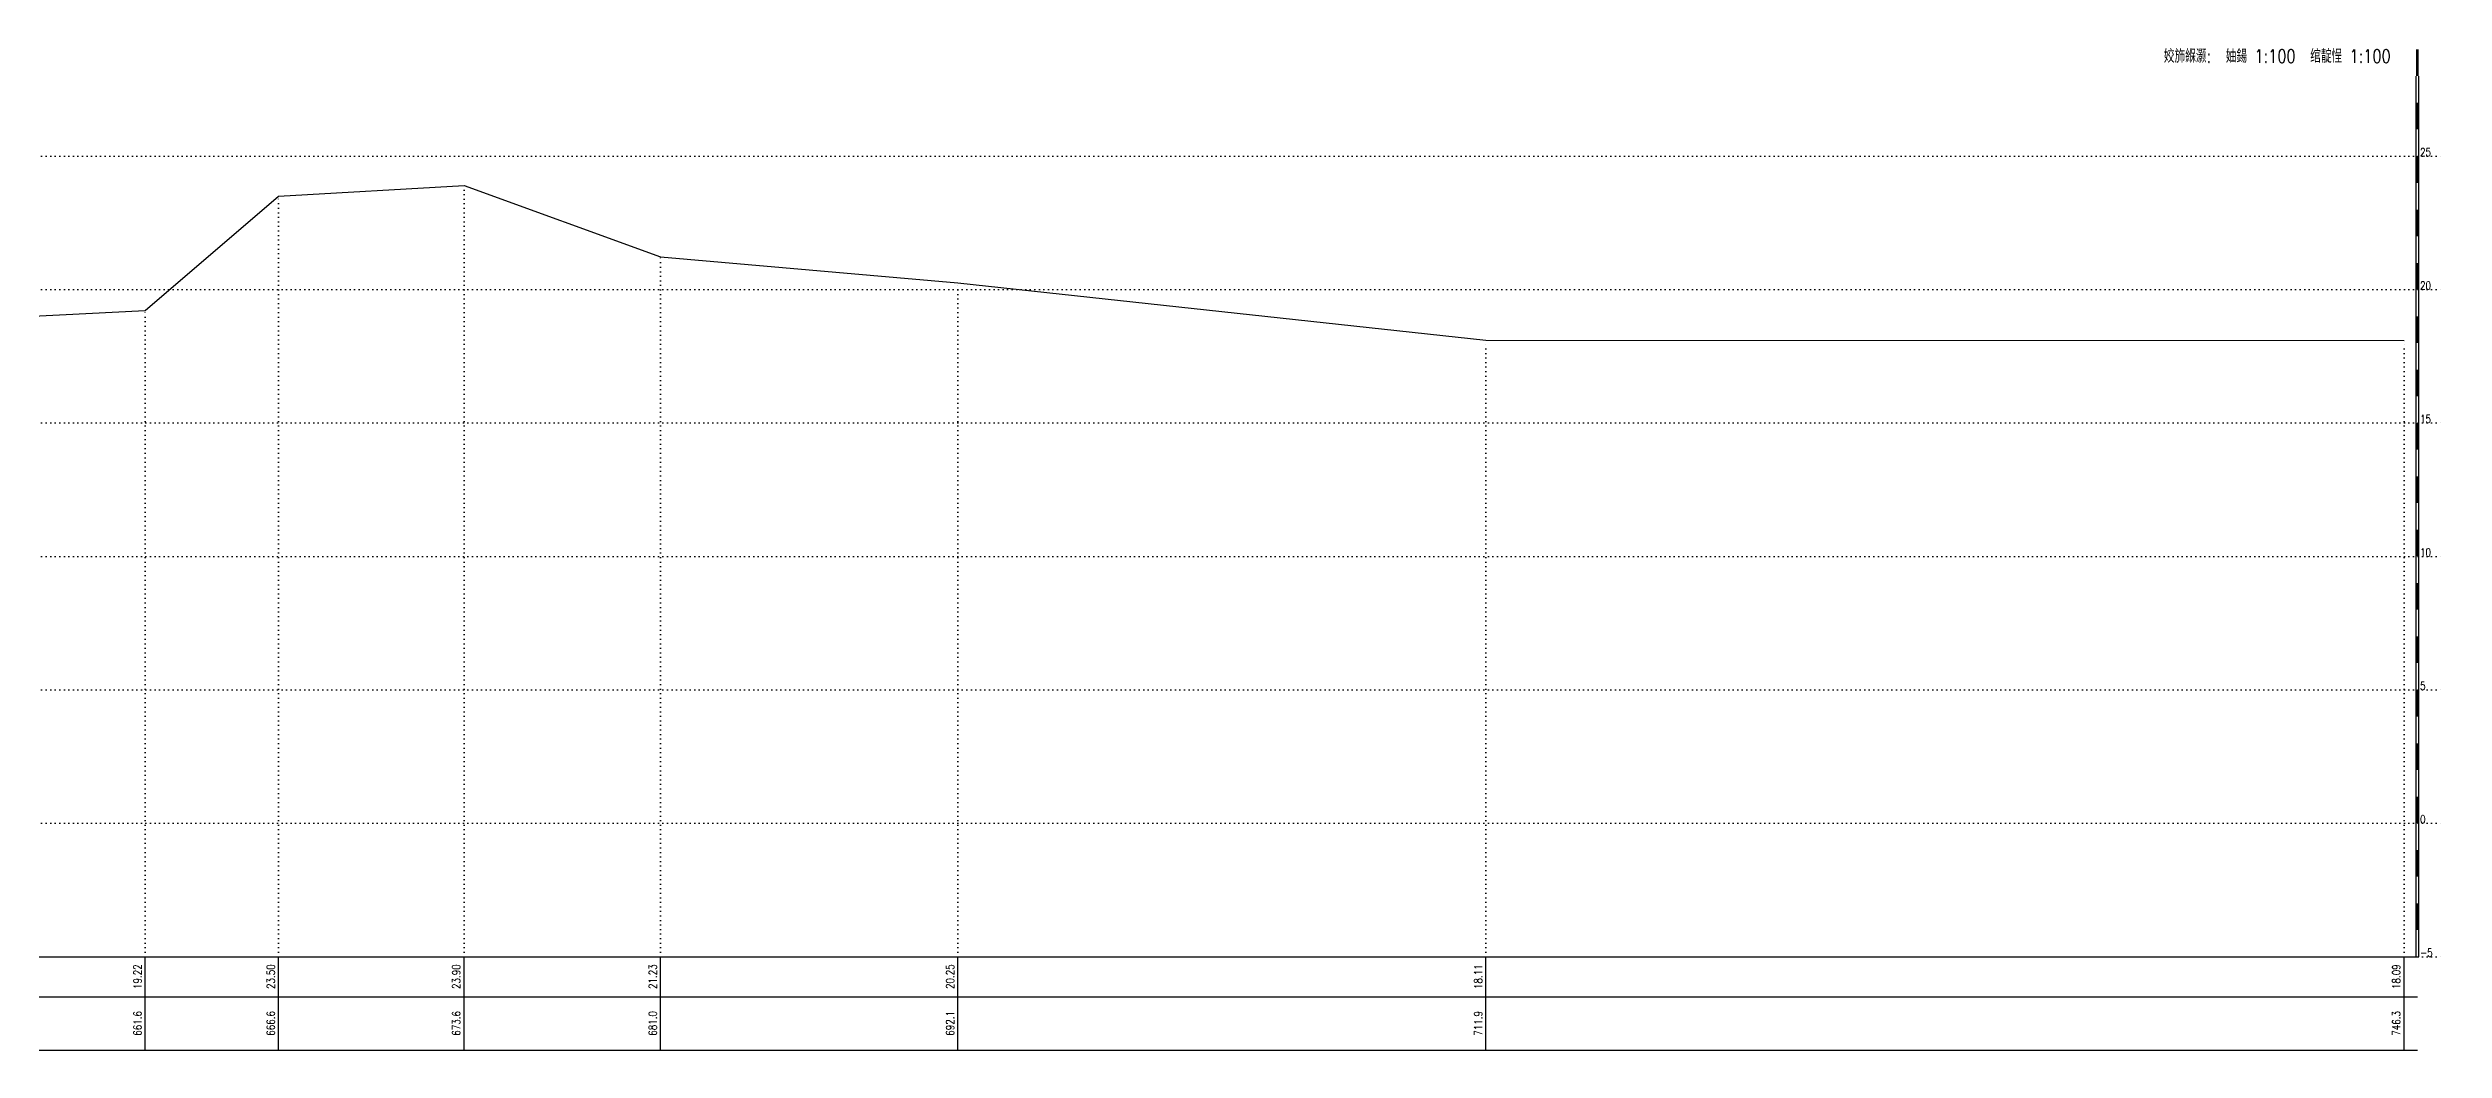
# Model space of a CAD drawing. Extents: x 391414 to 399140, y 3188456 to 3193760.
# Drawn here: x 398071 to 398969, y 3191315 to 3191690 of the extents above; entities that cross this region are included whole.
import ezdxf
from ezdxf.enums import TextEntityAlignment as Align

# ---------------------------------------------------------------- set-up
doc = ezdxf.new("R2010")
doc.units = 0
doc.linetypes.add('X4', pattern=[1.6, 0, -1.6])
for name, color, linetype in [('DMX', 1, 'CONTINUOUS'), ('zdm1', 2, 'CONTINUOUS'), ('ZDMT5', 3, 'CONTINUOUS')]:
    doc.layers.add(name, color=color, linetype=linetype)
doc.styles.add('HZ', font='rs.shx', dxfattribs={"width": 0.8, "bigfont": 'hztxt.shx'})

msp = doc.modelspace()

# ---------------------------------------------------------------- linework, layer by layer
at = {"layer": 'DMX', "linetype": 'Continuous', "flags": 128}
msp.add_lwpolyline([(395225.5963526625, 3191409.152304822), (395505.5066651074, 3191382.402304822), (395705.2836837279, 3191405.082304821), (396005.5054276018, 3191409.652304822), (396225.5938776503, 3191422.242304821), (396425.370896268, 3191419.832304821), (396522.7563482584, 3191477.982304821), (396602.3259129255, 3191532.682304821), (396726.8943375682, 3191542.247601966), (396902.1324632225, 3191561.682304821), (397173.4162889971, 3191565.682304821), (397369.1222307565, 3191567.682304821), (397576.7840109544, 3191562.182304821), (397787.9472052078, 3191578.682304821), (397936.7688523714, 3191583.182304821), (398107.4178249878, 3191591.882304822), (398157.3662647211, 3191634.682304821), (398226.8989858833, 3191638.682304821), (398300.5466378932, 3191611.982304821), (398411.994134008, 3191602.182304821), (398609.977051279, 3191580.782304822), (398954.1369664127, 3191580.582304821)], dxfattribs=at)
at = {"layer": 'zdm1', "linetype": 'Continuous'}
for p, q in [((398958.6369664127, 3191349.682304821), (398958.6369664127, 3191679.682304821)), ((398959.6369664127, 3191349.682304821), (398959.6369664127, 3191679.682304821)), ((391490.9810016416, 3191349.682304821), (398959.1369664127, 3191349.682304821)), ((391445.9810016416, 3191334.682304821), (398959.1369664127, 3191334.682304821)), ((391445.9810016416, 3191314.682304821), (398959.1369664127, 3191314.682304821))]:
    msp.add_line(p, q, dxfattribs=at)
at = {"layer": 'zdm1', "linetype": 'X4'}
for p, q in [((391475.9810016416, 3191649.682304821), (398969.1369664127, 3191649.682304821)), ((391475.9810016416, 3191599.682304821), (398969.1369664127, 3191599.682304821)), ((391475.9810016416, 3191549.682304821), (398969.1369664127, 3191549.682304821)), ((391475.9810016416, 3191499.682304821), (398969.1369664127, 3191499.682304821)), ((391475.9810016416, 3191449.682304821), (398969.1369664127, 3191449.682304821)), ((391475.9810016416, 3191399.682304821), (398969.1369664127, 3191399.682304821)), ((391475.9810016416, 3191349.682304821), (398969.1369664127, 3191349.682304821))]:
    msp.add_line(p, q, dxfattribs=at)
at = {"layer": 'zdm1', "linetype": 'Continuous', "const_width": 1, "flags": 128}
for points in [[(398959.1369664127, 3191679.682304821), (398959.1369664127, 3191689.682304821)], [(398959.1369664127, 3191659.682304821), (398959.1369664127, 3191669.682304821)], [(398959.1369664127, 3191639.682304821), (398959.1369664127, 3191649.682304821)], [(398959.1369664127, 3191619.682304821), (398959.1369664127, 3191629.682304821)], [(398959.1369664127, 3191599.682304821), (398959.1369664127, 3191609.682304821)], [(398959.1369664127, 3191579.682304821), (398959.1369664127, 3191589.682304821)], [(398959.1369664127, 3191559.682304821), (398959.1369664127, 3191569.682304821)], [(398959.1369664127, 3191539.682304821), (398959.1369664127, 3191549.682304821)], [(398959.1369664127, 3191519.682304821), (398959.1369664127, 3191529.682304821)], [(398959.1369664127, 3191499.682304821), (398959.1369664127, 3191509.682304821)], [(398959.1369664127, 3191479.682304821), (398959.1369664127, 3191489.682304821)], [(398959.1369664127, 3191459.682304821), (398959.1369664127, 3191469.682304821)], [(398959.1369664127, 3191439.682304821), (398959.1369664127, 3191449.682304821)], [(398959.1369664127, 3191419.682304821), (398959.1369664127, 3191429.682304821)], [(398959.1369664127, 3191399.682304821), (398959.1369664127, 3191409.682304821)], [(398959.1369664127, 3191379.682304821), (398959.1369664127, 3191389.682304821)], [(398959.1369664127, 3191359.682304821), (398959.1369664127, 3191369.682304821)]]:
    msp.add_lwpolyline(points, dxfattribs=at)
at = {"layer": 'ZDMT5', "linetype": 'X4'}
for p, q in [((398226.8989858833, 3191349.682304821), (398226.8989858833, 3191638.682304821)), ((398157.3662647211, 3191349.682304821), (398157.3662647211, 3191634.682304821)), ((398300.5466378932, 3191349.682304821), (398300.5466378932, 3191611.982304821)), ((398411.994134008, 3191349.682304821), (398411.994134008, 3191602.182304821)), ((398107.4178249878, 3191349.682304821), (398107.4178249878, 3191591.882304822)), ((398609.977051279, 3191349.682304821), (398609.977051279, 3191580.782304822)), ((398954.1369664127, 3191349.682304821), (398954.1369664127, 3191580.582304821))]:
    msp.add_line(p, q, dxfattribs=at)
at = {"layer": 'ZDMT5', "linetype": 'Continuous'}
for p, q in [((398107.4178249878, 3191314.682304821), (398107.4178249878, 3191349.682304821)), ((398157.3662647211, 3191314.682304821), (398157.3662647211, 3191349.682304821)), ((398226.8989858833, 3191314.682304821), (398226.8989858833, 3191349.682304821)), ((398300.5466378932, 3191314.682304821), (398300.5466378932, 3191349.682304821)), ((398411.994134008, 3191314.682304821), (398411.994134008, 3191349.682304821)), ((398609.977051279, 3191314.682304821), (398609.977051279, 3191349.682304821)), ((398954.1369664127, 3191314.682304821), (398954.1369664127, 3191349.682304821))]:
    msp.add_line(p, q, dxfattribs=at)

# ---------------------------------------------------------------- texts
at = {"layer": 'zdm1', "linetype": 'Continuous', "style": 'HZ', "width": 0.8}
for s, p in [('25', (398960.1369664127, 3191649.682304821)), ('20', (398960.1369664127, 3191599.682304821)), ('15', (398960.1369664127, 3191549.682304821)), ('10', (398960.1369664127, 3191499.682304821)), ('5', (398960.1369664127, 3191449.682304821)), ('0', (398960.1369664127, 3191399.682304821)), ('-5', (398960.1369664127, 3191349.682304821))]:
    msp.add_text(s, height=3, dxfattribs=at).set_placement(p)
at = {"layer": 'ZDMT5', "linetype": 'Continuous', "style": 'HZ', "width": 0.8}
msp.add_text('姣斾緥灏:  妯鍚 1:100  绾靛悜 1:100', height=5, dxfattribs=at).set_placement((398949.1369664127, 3191684.682304821), align=Align.RIGHT)
for s, p in [('19.22', (398106.9178249878, 3191342.182304821)), ('23.50', (398156.8662647211, 3191342.182304821)), ('23.90', (398226.3989858833, 3191342.182304821)), ('21.23', (398300.0466378932, 3191342.182304821)), ('20.25', (398411.494134008, 3191342.182304821)), ('18.11', (398609.477051279, 3191342.182304821)), ('18.09', (398953.6369664127, 3191342.182304821)), ('661.6', (398106.9178249878, 3191324.682304821)), ('666.6', (398156.8662647211, 3191324.682304821)), ('673.6', (398226.3989858833, 3191324.682304821)), ('681.0', (398300.0466378932, 3191324.682304821)), ('692.1', (398411.494134008, 3191324.682304821)), ('711.9', (398609.477051279, 3191324.682304821)), ('746.3', (398953.6369664127, 3191324.682304821))]:
    msp.add_text(s, height=3, rotation=90, dxfattribs=at).set_placement(p, align=Align.BOTTOM_CENTER)

doc.saveas('drawing.dxf')
